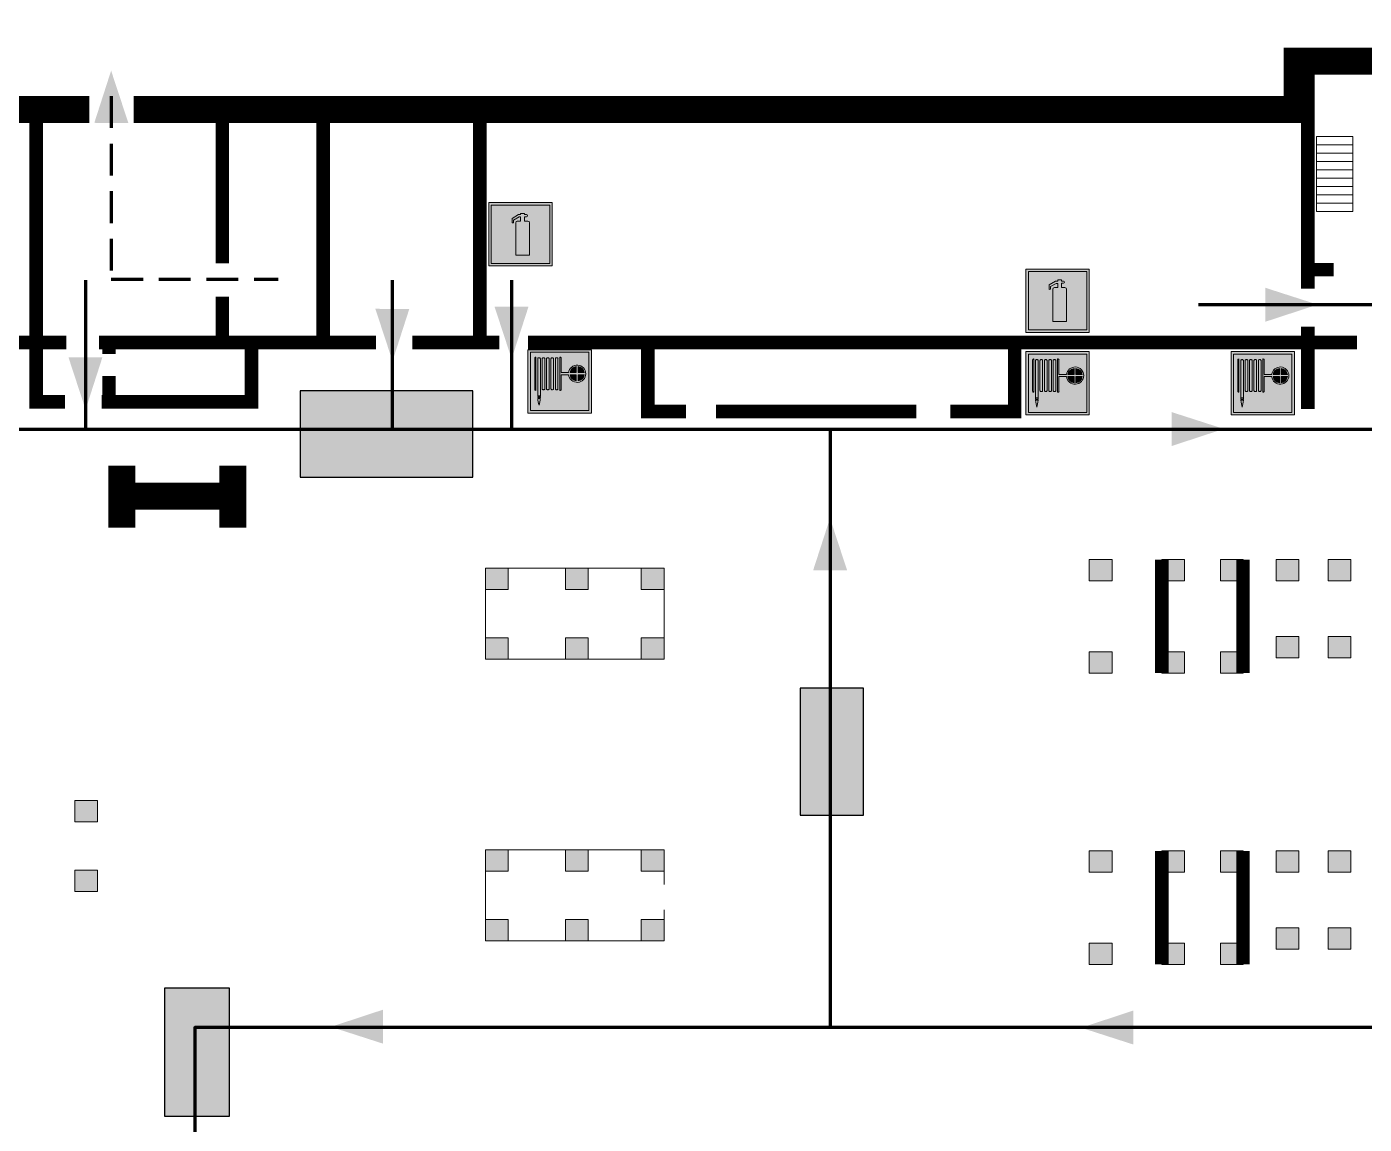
# Model space of a CAD drawing. Header units: millimetres. Extents: x 13114 to 67229, y 22859 to 38520.
# Drawn here: x 28353.6 to 28522.3, y 25220.1 to 25358.4 of the extents above; entities that cross this region are included whole.
import ezdxf

# ---------------------------------------------------------------- set-up
doc = ezdxf.new("R2010")
doc.units = ezdxf.units.MM
doc.linetypes.add('{ Wide Dash }', pattern=[12, 4, -2, 4, -2])
doc.layers.add('План_Штампы', color=7, linetype='Continuous')

# ---------------------------------------------------------------- blocks, each defined once
blk = doc.blocks.new('A$C32E8229D')
at = {"true_color": 0xffffff}
blk.add_hatch(color=7, dxfattribs=at).paths.add_polyline_path([(0, 0), (0, -8), (16, -8), (16, 0)])
h = blk.add_hatch(color=126)
h.paths.add_polyline_path([(0.2, -0.2), (15.8, -0.2), (15.8, -7.8), (0.2, -7.8)])
h.paths.add_polyline_path([(13.49, -2.05), (12.08, -2.05), (11.37, -2.63, 0.162397), (11.29, -2.84), (11.29, -3.63), (10.35, -3.63), (10.35, -4.05), (11.68, -4.05), (11.68, -3.48), (12.26, -4.28), (11.29, -5.1), (11.29, -6.78), (11.85, -6.78), (11.85, -5.44), (12.8, -4.64), (12.8, -5.94), (14.46, -5.94), (14.46, -5.39), (13.45, -5.39), (13.45, -3.97), (12.46, -2.59), (13.15, -2.59), (13.69, -3.34), (14.18, -3)], flags=16)
h.paths.add_polyline_path([(10.74, -1.82, 1), (11.8, -1.82, 1)], flags=16)
h.paths.add_polyline_path([(9.39, -3.59), (5.99, -3.59), (6.56, -3.03), (5.91, -3.03), (5.1, -3.83), (5.91, -4.64), (6.56, -4.64), (5.99, -4.09), (9.39, -4.09)], flags=16)
h.paths.add_polyline_path([(4.29, -1.08), (1.72, -1.08), (1.72, -6.6), (4.29, -6.6)], flags=16)
at = {"color": 126}
blk.add_lwpolyline([(16, -8), (0, -8), (0, 0), (16, 0)], close=True, dxfattribs=at)
blk = doc.blocks.new('A$C37112FD5')
at = {"true_color": 0xf5f5ff}
h = blk.add_hatch(color=7, dxfattribs=at)
h.dxf.hatch_style = 1
h.paths.add_polyline_path([(12.8, -7.4), (0, -7.4), (0, -20.2), (12.8, -20.2)])
h.paths.add_polyline_path([(12.29, -7.91), (12.29, -19.69), (0.51, -19.69), (0.51, -7.91)], flags=16)
h.paths.add_polyline_path([(4.98, -9.04, -0.42597), (5.17, -9.22), (5.17, -12.25), (5.17, -15.29, -0.432244), (4.98, -15.47), (4.83, -15.47, -0.42597), (4.64, -15.29), (4.64, -12.25), (4.64, -9.22, -0.432244), (4.83, -9.04)], flags=0)
h.paths.add_polyline_path([(4.28, -9.22), (4.28, -12.25), (4.28, -15.29, -0.432244), (4.09, -15.47), (3.94, -15.47, -0.42597), (3.75, -15.29), (3.75, -12.25), (3.75, -9.22, -0.432244), (3.94, -9.04), (4.09, -9.04, -0.42597)], flags=0)
h.paths.add_polyline_path([(5.72, -9.04), (5.87, -9.04, -0.42597), (6.06, -9.22), (6.06, -12.25), (6.06, -15.29, -0.432244), (5.87, -15.47), (5.72, -15.47, -0.42597), (5.53, -15.29), (5.53, -12.25), (5.53, -9.22, -0.432244)], flags=0)
h.paths.add_polyline_path([(6.42, -8.9), (6.5, -8.9, -0.42597), (6.69, -9.08), (6.69, -12.03), (8.21, -12.03, -15.824349), (8.21, -12.47), (6.69, -12.47), (6.69, -15.42, -0.432244), (6.5, -15.6), (6.42, -15.6)], flags=0)
h.paths.add_polyline_path([(3.39, -9.22), (3.39, -12.25), (3.39, -15.29, -0.432244), (3.2, -15.47), (3.05, -15.47, -0.42597), (2.85, -15.29), (2.85, -12.25), (2.85, -9.22, -0.432244), (3.05, -9.04), (3.2, -9.04, -0.42597)], flags=0)
h.paths.add_polyline_path([(2.5, -9.22), (2.5, -16.71), (1.96, -16.71), (1.96, -9.22, -0.432244), (2.15, -9.04), (2.31, -9.04, -0.42597)], flags=0)
h.paths.add_polyline_path([(1.61, -8.9), (1.61, -15.6), (1.57, -15.6, -0.42597), (1.37, -15.42), (1.37, -12.03), (1.37, -9.09, -0.432244), (1.57, -8.9)], flags=0)
h.paths.add_polyline_path([(9.76, -10.81), (9.76, -12.03), (8.49, -12.03, -0.336371)], flags=0)
h.paths.add_polyline_path([(8.49, -12.47), (9.76, -12.47), (9.76, -13.7, -0.336371)], flags=0)
h.paths.add_polyline_path([(10.11, -10.81, -0.336371), (11.38, -12.03), (10.11, -12.03)], flags=0)
h.paths.add_polyline_path([(10.11, -12.47), (11.38, -12.47, -0.336371), (10.11, -13.7)], flags=0)
h.paths.add_polyline_path([(2.5, -16.84), (2.5, -17.05), (1.97, -17.05), (1.97, -16.84)], flags=0)
h.paths.add_polyline_path([(2.5, -17.24, -0.033778), (2.24, -18.6, -0.033778), (1.97, -17.24)], flags=0)
h = blk.add_hatch(color=242)
h.dxf.hatch_style = 1
h.paths.add_polyline_path([(12.29, -7.91), (0.51, -7.91), (0.51, -19.69), (12.29, -19.69)])
h.paths.add_polyline_path([(6.42, -15.6), (6.42, -8.9), (6.5, -8.9, -0.42597), (6.69, -9.08), (6.69, -12.03), (8.21, -12.03, -15.824349), (8.21, -12.47), (6.69, -12.47), (6.69, -15.42, -0.432244), (6.5, -15.6)], flags=16)
h.paths.add_polyline_path([(5.87, -15.47), (5.72, -15.47, -0.42597), (5.53, -15.29), (5.53, -12.25), (5.53, -9.22, -0.432244), (5.72, -9.04), (5.87, -9.04, -0.42597), (6.06, -9.22), (6.06, -12.25), (6.06, -15.29, -0.432244)], flags=16)
h.paths.add_polyline_path([(4.98, -15.47), (4.83, -15.47, -0.42597), (4.64, -15.29), (4.64, -12.25), (4.64, -9.22, -0.432244), (4.83, -9.04), (4.98, -9.04, -0.42597), (5.17, -9.22), (5.17, -12.25), (5.17, -15.29, -0.432244)], flags=16)
h.paths.add_polyline_path([(4.09, -15.47), (3.94, -15.47, -0.42597), (3.75, -15.29), (3.75, -12.25), (3.75, -9.22, -0.432244), (3.94, -9.04), (4.09, -9.04, -0.42597), (4.28, -9.22), (4.28, -12.25), (4.28, -15.29, -0.432244)], flags=16)
h.paths.add_polyline_path([(3.2, -15.47), (3.05, -15.47, -0.42597), (2.85, -15.29), (2.85, -12.25), (2.85, -9.22, -0.432244), (3.05, -9.04), (3.2, -9.04, -0.42597), (3.39, -9.22), (3.39, -12.25), (3.39, -15.29, -0.432244)], flags=16)
h.paths.add_polyline_path([(2.5, -17.05), (1.97, -17.05), (1.97, -16.84), (2.5, -16.84)], flags=16)
h.paths.add_polyline_path([(2.5, -17.24, -0.033778), (2.24, -18.6, -0.033778), (1.97, -17.24)], flags=16)
h.paths.add_polyline_path([(2.5, -16.71), (1.96, -16.71), (1.96, -9.22, -0.432244), (2.15, -9.04), (2.31, -9.04, -0.42597), (2.5, -9.22)], flags=16)
h.paths.add_polyline_path([(1.61, -15.6), (1.57, -15.6, -0.42597), (1.37, -15.42), (1.37, -12.03), (1.37, -9.09, -0.432244), (1.57, -8.9), (1.61, -8.9)], flags=16)
h.paths.add_polyline_path([(8.49, -12.47), (9.76, -12.47), (9.76, -13.7, -0.336371)], flags=0)
h.paths.add_polyline_path([(10.11, -13.7), (10.11, -12.47), (11.38, -12.47, -0.336371)], flags=0)
h.paths.add_polyline_path([(8.49, -12.03, -0.336371), (9.76, -10.81), (9.76, -12.03)], flags=0)
h.paths.add_polyline_path([(10.11, -12.03), (10.11, -10.81, -0.336371), (11.38, -12.03)], flags=0)
h = blk.add_hatch(color=7, dxfattribs=at)
h.dxf.hatch_style = 1
h.paths.add_polyline_path([(1.61, -8.9), (1.57, -8.9, 0.432244), (1.37, -9.09), (1.37, -12.03), (1.37, -15.42, 0.42597), (1.57, -15.6), (1.61, -15.6)])
h.paths.add_polyline_path([(2.5, -9.22, 0.42597), (2.31, -9.04), (2.15, -9.04, 0.432244), (1.96, -9.22), (1.96, -16.71), (2.5, -16.71)])
h.paths.add_polyline_path([(2.5, -16.84), (1.97, -16.84), (1.97, -17.05), (2.5, -17.05)])
h.paths.add_polyline_path([(2.5, -17.24), (1.97, -17.24, 0.033778), (2.24, -18.6, 0.033778)])
h.paths.add_polyline_path([(3.39, -12.25), (3.39, -9.22, 0.42597), (3.2, -9.04), (3.05, -9.04, 0.432244), (2.85, -9.22), (2.85, -12.25), (2.85, -15.29, 0.42597), (3.05, -15.47), (3.2, -15.47, 0.432244), (3.39, -15.29)])
h.paths.add_polyline_path([(4.28, -12.25), (4.28, -9.22, 0.42597), (4.09, -9.04), (3.94, -9.04, 0.432244), (3.75, -9.22), (3.75, -12.25), (3.75, -15.29, 0.42597), (3.94, -15.47), (4.09, -15.47, 0.432244), (4.28, -15.29)])
h.paths.add_polyline_path([(5.17, -12.25), (5.17, -9.22, 0.42597), (4.98, -9.04), (4.83, -9.04, 0.432244), (4.64, -9.22), (4.64, -12.25), (4.64, -15.29, 0.42597), (4.83, -15.47), (4.98, -15.47, 0.432244), (5.17, -15.29)])
h.paths.add_polyline_path([(6.06, -12.25), (6.06, -9.22, 0.42597), (5.87, -9.04), (5.72, -9.04, 0.432244), (5.53, -9.22), (5.53, -12.25), (5.53, -15.29, 0.42597), (5.72, -15.47), (5.87, -15.47, 0.432244), (6.06, -15.29)])
h.paths.add_polyline_path([(6.69, -12.47), (8.21, -12.47, 15.824349), (8.21, -12.03), (6.69, -12.03), (6.69, -9.08, 0.42597), (6.5, -8.9), (6.42, -8.9), (6.42, -15.6), (6.5, -15.6, 0.432244), (6.69, -15.42)])
h.paths.add_polyline_path([(8.49, -12.47), (9.76, -12.47), (9.76, -13.7, -0.336371)], flags=16)
h.paths.add_polyline_path([(8.49, -12.03, -0.336371), (9.76, -10.81), (9.76, -12.03)], flags=16)
h.paths.add_polyline_path([(10.11, -12.47), (11.38, -12.47, -0.336371), (10.11, -13.7)], flags=16)
h.paths.add_polyline_path([(10.11, -12.03), (10.11, -10.81, -0.336371), (11.38, -12.03)], flags=16)
h = blk.add_hatch(color=242)
h.dxf.hatch_style = 1
h.paths.add_polyline_path([(9.76, -10.81, 0.336371), (8.49, -12.03), (9.76, -12.03)])
h.paths.add_polyline_path([(10.11, -10.81), (10.11, -12.03), (11.38, -12.03, 0.336371)])
h.paths.add_polyline_path([(11.38, -12.47), (10.11, -12.47), (10.11, -13.7, 0.336371)])
h.paths.add_polyline_path([(9.76, -12.47), (8.49, -12.47, 0.336371), (9.76, -13.7)])
at = {"color": 242, "lineweight": 5}
for p, q in [((0, -20.2), (0, -7.4)), ((0, -7.4), (12.8, -7.4)), ((12.8, -20.2), (12.8, -7.4)), ((1.37, -12.03), (1.37, -9.08)), ((1.57, -8.9), (1.61, -8.9)), ((1.61, -8.9), (1.61, -15.6)), ((1.96, -16.71), (1.96, -9.22)), ((2.15, -9.04), (2.31, -9.04)), ((2.5, -16.71), (2.5, -9.22)), ((2.85, -12.25), (2.85, -9.22)), ((3.05, -9.04), (3.2, -9.04)), ((3.39, -12.25), (3.39, -9.22)), ((3.75, -12.25), (3.75, -9.22)), ((3.94, -9.04), (4.09, -9.04)), ((4.28, -12.25), (4.28, -9.22)), ((4.64, -12.25), (4.64, -9.22)), ((4.83, -9.04), (4.98, -9.04)), ((5.17, -12.25), (5.17, -9.22)), ((5.53, -12.25), (5.53, -9.22)), ((5.72, -9.04), (5.87, -9.04)), ((6.06, -12.25), (6.06, -9.22)), ((6.42, -8.9), (6.42, -15.6)), ((6.5, -8.9), (6.42, -8.9)), ((6.69, -12.03), (6.69, -9.08)), ((1.37, -12.03), (1.37, -15.42)), ((2.85, -12.25), (2.85, -15.29)), ((3.39, -12.25), (3.39, -15.29)), ((3.75, -12.25), (3.75, -15.29)), ((4.28, -12.25), (4.28, -15.29)), ((4.64, -12.25), (4.64, -15.29)), ((5.17, -12.25), (5.17, -15.29)), ((5.53, -12.25), (5.53, -15.29)), ((6.06, -12.25), (6.06, -15.29)), ((8.21, -12.03), (6.69, -12.03)), ((8.21, -12.47), (6.69, -12.47)), ((6.69, -12.47), (6.69, -15.42)), ((9.76, -12.03), (8.49, -12.03)), ((9.76, -12.47), (8.49, -12.47)), ((9.76, -10.81), (9.76, -12.03)), ((9.76, -12.47), (9.76, -13.7)), ((10.11, -10.81), (10.11, -12.03)), ((11.38, -12.03), (10.11, -12.03)), ((11.38, -12.47), (10.11, -12.47)), ((10.11, -12.47), (10.11, -13.7)), ((1.57, -15.6), (1.61, -15.6)), ((3.05, -15.47), (3.2, -15.47)), ((3.94, -15.47), (4.09, -15.47)), ((4.83, -15.47), (4.98, -15.47)), ((5.72, -15.47), (5.87, -15.47)), ((6.42, -15.6), (6.5, -15.6)), ((1.96, -16.71), (2.5, -16.71)), ((1.97, -16.84), (2.5, -16.84)), ((1.97, -17.05), (1.97, -16.84)), ((2.5, -17.05), (1.97, -17.05)), ((1.97, -17.24), (2.5, -17.24)), ((2.5, -16.84), (2.5, -17.05)), ((0, -20.2), (12.8, -20.2))]:
    blk.add_line(p, q, dxfattribs=at)
blk.add_lwpolyline([(0.51, -7.91), (12.29, -7.91), (12.29, -19.69), (0.51, -19.69)], close=True, dxfattribs=at)
for centre, radius, start, end in [((1.56, -9.09), 0.182, 87.1027, 180.6071), ((2.15, -9.22), 0.182, 87.1027, 180.6071), ((2.32, -9.22), 0.182, 359.3929, 92.8973), ((3.04, -9.22), 0.182, 87.1027, 180.6071), ((3.21, -9.22), 0.182, 359.3929, 92.8973), ((3.93, -9.22), 0.182, 87.1027, 180.6071), ((4.1, -9.22), 0.182, 359.3929, 92.8973), ((4.82, -9.22), 0.182, 87.1027, 180.6071), ((4.99, -9.22), 0.182, 359.3929, 92.8973), ((5.71, -9.22), 0.182, 87.1027, 180.6071), ((5.88, -9.22), 0.182, 359.3929, 92.8973), ((6.51, -9.09), 0.182, 359.3929, 92.8973), ((9.93, -12.25), 1.74, 187.2319, 172.7681), ((9.93, -12.25), 1.46, 96.9927, 171.3585), ((9.93, -12.25), 1.46, 188.6415, 263.0073), ((9.93, -12.25), 1.46, 8.6415, 83.0073), ((9.93, -12.25), 1.46, 276.9927, 351.3585), ((1.56, -15.42), 0.182, 179.3929, 272.8973), ((3.04, -15.29), 0.182, 179.3929, 272.8973), ((3.21, -15.29), 0.182, 267.1027, 0.6071), ((3.93, -15.29), 0.182, 179.3929, 272.8973), ((4.1, -15.29), 0.182, 267.1027, 0.6071), ((4.82, -15.29), 0.182, 179.3929, 272.8973), ((4.99, -15.29), 0.182, 267.1027, 0.6071), ((5.71, -15.29), 0.182, 179.3929, 272.8973), ((5.88, -15.29), 0.182, 267.1027, 0.6071), ((6.51, -15.42), 0.182, 267.1027, 0.6071), ((12.17, -15.98), 10.27, 187.041, 194.7793), ((-7.7, -15.98), 10.27, 345.2207, 352.959)]:
    blk.add_arc(centre, radius, start, end, dxfattribs=at)
blk = doc.blocks.new('A$C3AD82952')
at = {"true_color": 0xf5f5ff}
h = blk.add_hatch(color=7, dxfattribs=at)
h.dxf.hatch_style = 1
h.paths.add_polyline_path([(8.21, 8.73, 0.414214), (7.89, 9.05), (7.22, 9.05), (7.22, 9.92), (7.59, 9.92, 1), (7.57, 10.36), (7.22, 10.36), (7.22, 10.6), (6.43, 10.6), (6.43, 10.36), (6.01, 10.36), (4.74, 9.59), (4.74, 8.69), (4.98, 8.73), (4.98, 9.26), (6.12, 9.91), (6.43, 9.91), (6.43, 9.05), (5.76, 9.05, 0.414214), (5.44, 8.73), (5.44, 2.2), (8.21, 2.2)], flags=0)
h.paths.add_polyline_path([(12.8, 12.8), (0, 12.8), (0, 0), (12.8, 0)])
h.paths.add_polyline_path([(0.51, 12.29), (12.29, 12.29), (12.29, 0.51), (0.51, 0.51)], flags=16)
h.paths.add_polyline_path([(4.74, 9.59), (6.01, 10.36), (6.43, 10.36), (6.43, 10.6), (7.22, 10.6), (7.22, 10.36), (7.59, 10.36, -0.94586), (7.59, 9.92), (7.22, 9.92), (7.22, 9.05), (7.89, 9.05, -0.414214), (8.21, 8.73), (8.21, 2.2), (5.44, 2.2), (5.44, 8.73, -0.414214), (5.76, 9.05), (6.43, 9.05), (6.43, 9.91), (6.12, 9.91), (4.98, 9.26), (4.98, 8.73), (4.74, 8.69)], flags=0)
h = blk.add_hatch(color=242)
h.dxf.hatch_style = 1
h.paths.add_polyline_path([(12.29, 12.29), (0.51, 12.29), (0.51, 0.51), (12.29, 0.51)])
h.paths.add_polyline_path([(4.74, 8.69), (4.74, 9.59), (6.01, 10.36), (6.43, 10.36), (6.43, 10.6), (7.22, 10.6), (7.22, 10.36), (7.59, 10.36, -0.94586), (7.59, 9.92), (7.22, 9.92), (7.22, 9.05), (7.89, 9.05, -0.414214), (8.21, 8.73), (8.21, 2.2), (5.44, 2.2), (5.44, 8.73, -0.414214), (5.76, 9.05), (6.43, 9.05), (6.43, 9.91), (6.12, 9.91), (4.98, 9.26), (4.98, 8.73)], flags=16)
h = blk.add_hatch(color=7, dxfattribs=at)
h.dxf.hatch_style = 1
h.paths.add_polyline_path([(8.21, 8.73, 0.414214), (7.89, 9.05), (7.22, 9.05), (7.22, 9.92), (7.59, 9.92, 1), (7.57, 10.36), (7.22, 10.36), (7.22, 10.6), (6.43, 10.6), (6.43, 10.36), (6.01, 10.36), (4.74, 9.59), (4.74, 8.69), (4.98, 8.73), (4.98, 9.26), (6.12, 9.91), (6.43, 9.91), (6.43, 9.05), (5.76, 9.05, 0.414214), (5.44, 8.73), (5.44, 2.2), (8.21, 2.2)])
at = {"color": 242, "lineweight": 5}
for p, q in [((0, 0), (0, 12.8)), ((0, 12.8), (12.8, 12.8)), ((12.8, 0), (12.8, 12.8)), ((6.01, 10.36), (4.74, 9.59)), ((4.74, 9.59), (4.74, 8.69)), ((4.74, 8.69), (4.98, 8.73)), ((4.98, 9.26), (6.12, 9.91)), ((4.98, 8.73), (4.98, 9.26)), ((5.44, 2.2), (5.44, 8.73)), ((5.76, 9.05), (6.43, 9.05)), ((6.01, 10.36), (6.43, 10.36)), ((6.12, 9.91), (6.43, 9.91)), ((7.22, 10.6), (6.43, 10.6)), ((6.43, 10.6), (6.43, 10.36)), ((6.43, 9.91), (6.43, 9.05)), ((7.22, 10.36), (7.22, 10.6)), ((7.59, 10.36), (7.22, 10.36)), ((7.22, 9.05), (7.22, 9.92)), ((7.59, 9.92), (7.22, 9.92)), ((7.89, 9.05), (7.22, 9.05)), ((8.21, 2.2), (8.21, 8.73)), ((0, 0), (12.8, 0)), ((5.44, 2.2), (8.21, 2.2))]:
    blk.add_line(p, q, dxfattribs=at)
blk.add_lwpolyline([(0.51, 12.29), (12.29, 12.29), (12.29, 0.51), (0.51, 0.51)], close=True, dxfattribs=at)
for centre, radius, start, end in [((5.76, 8.73), 0.32, 90, 180), ((7.58, 10.14), 0.223, 273.1875, 86.8125), ((7.89, 8.73), 0.32, 0, 90)]:
    blk.add_arc(centre, radius, start, end, dxfattribs=at)

msp = doc.modelspace()

# ---------------------------------------------------------------- hatches: boundary and pattern name
at = {"lineweight": 0}
h = msp.add_hatch(color=256, dxfattribs=at)
h.dxf.hatch_style = 1
h.paths.add_polyline_path([(28487.6, 25288.58), (28490.47, 25288.58), (28490.47, 25291.26), (28487.6, 25291.26)])
h = msp.add_hatch(color=256, dxfattribs=at)
h.dxf.hatch_style = 1
h.paths.add_polyline_path([(28496.74, 25288.58), (28499.61, 25288.58), (28499.61, 25291.26), (28496.74, 25291.26)])
h = msp.add_hatch(color=256, dxfattribs=at)
h.dxf.hatch_style = 1
h.paths.add_polyline_path([(28504.13, 25288.58), (28506.99, 25288.58), (28506.99, 25291.26), (28504.13, 25291.26)])
h = msp.add_hatch(color=256, dxfattribs=at)
h.dxf.hatch_style = 1
h.paths.add_polyline_path([(28511.16, 25288.58), (28514.02, 25288.58), (28514.02, 25291.26), (28511.16, 25291.26)])
h = msp.add_hatch(color=256, dxfattribs=at)
h.dxf.hatch_style = 1
h.paths.add_polyline_path([(28517.72, 25288.58), (28520.59, 25288.58), (28520.59, 25291.26), (28517.72, 25291.26)])
h = msp.add_hatch(color=256, dxfattribs=at)
h.dxf.hatch_style = 1
h.paths.add_polyline_path([(28411.47, 25287.49), (28414.33, 25287.49), (28414.33, 25290.18), (28411.47, 25290.18)])
h = msp.add_hatch(color=256, dxfattribs=at)
h.dxf.hatch_style = 1
h.paths.add_polyline_path([(28421.55, 25287.49), (28424.42, 25287.49), (28424.42, 25290.18), (28421.55, 25290.18)])
h = msp.add_hatch(color=256, dxfattribs=at)
h.dxf.hatch_style = 1
h.paths.add_polyline_path([(28431.11, 25287.49), (28433.98, 25287.49), (28433.98, 25290.18), (28431.11, 25290.18)])
h = msp.add_hatch(color=256, dxfattribs=at)
h.dxf.hatch_style = 1
h.paths.add_polyline_path([(28411.47, 25278.71), (28414.33, 25278.71), (28414.33, 25281.4), (28411.47, 25281.4)])
h = msp.add_hatch(color=256, dxfattribs=at)
h.dxf.hatch_style = 1
h.paths.add_polyline_path([(28421.55, 25278.71), (28424.42, 25278.71), (28424.42, 25281.4), (28421.55, 25281.4)])
h = msp.add_hatch(color=256, dxfattribs=at)
h.dxf.hatch_style = 1
h.paths.add_polyline_path([(28431.11, 25278.71), (28433.98, 25278.71), (28433.98, 25281.4), (28431.11, 25281.4)])
h = msp.add_hatch(color=256, dxfattribs=at)
h.dxf.hatch_style = 1
h.paths.add_polyline_path([(28511.16, 25278.88), (28514.02, 25278.88), (28514.02, 25281.56), (28511.16, 25281.56)])
h = msp.add_hatch(color=256, dxfattribs=at)
h.dxf.hatch_style = 1
h.paths.add_polyline_path([(28517.72, 25278.88), (28520.59, 25278.88), (28520.59, 25281.56), (28517.72, 25281.56)])
h = msp.add_hatch(color=256, dxfattribs=at)
h.dxf.hatch_style = 1
h.paths.add_polyline_path([(28487.6, 25276.96), (28490.47, 25276.96), (28490.47, 25279.64), (28487.6, 25279.64)])
h = msp.add_hatch(color=256, dxfattribs=at)
h.dxf.hatch_style = 1
h.paths.add_polyline_path([(28496.74, 25276.96), (28499.61, 25276.96), (28499.61, 25279.64), (28496.74, 25279.64)])
h = msp.add_hatch(color=256, dxfattribs=at)
h.dxf.hatch_style = 1
h.paths.add_polyline_path([(28504.13, 25276.96), (28506.99, 25276.96), (28506.99, 25279.64), (28504.13, 25279.64)])
h = msp.add_hatch(color=256, dxfattribs=at)
h.dxf.hatch_style = 1
h.paths.add_polyline_path([(28359.68, 25258.19), (28362.55, 25258.19), (28362.55, 25260.87), (28359.68, 25260.87)])
h = msp.add_hatch(color=256, dxfattribs=at)
h.dxf.hatch_style = 1
h.paths.add_polyline_path([(28411.47, 25251.99), (28414.33, 25251.99), (28414.33, 25254.68), (28411.47, 25254.68)])
h = msp.add_hatch(color=256, dxfattribs=at)
h.dxf.hatch_style = 1
h.paths.add_polyline_path([(28421.55, 25251.99), (28424.42, 25251.99), (28424.42, 25254.68), (28421.55, 25254.68)])
h = msp.add_hatch(color=256, dxfattribs=at)
h.dxf.hatch_style = 1
h.paths.add_polyline_path([(28431.11, 25251.99), (28433.98, 25251.99), (28433.98, 25254.68), (28431.11, 25254.68)])
h = msp.add_hatch(color=256, dxfattribs=at)
h.dxf.hatch_style = 1
h.paths.add_polyline_path([(28487.6, 25251.84), (28490.47, 25251.84), (28490.47, 25254.53), (28487.6, 25254.53)])
h = msp.add_hatch(color=256, dxfattribs=at)
h.dxf.hatch_style = 1
h.paths.add_polyline_path([(28496.74, 25251.84), (28499.61, 25251.84), (28499.61, 25254.53), (28496.74, 25254.53)])
h = msp.add_hatch(color=256, dxfattribs=at)
h.dxf.hatch_style = 1
h.paths.add_polyline_path([(28504.13, 25251.84), (28506.99, 25251.84), (28506.99, 25254.53), (28504.13, 25254.53)])
h = msp.add_hatch(color=256, dxfattribs=at)
h.dxf.hatch_style = 1
h.paths.add_polyline_path([(28511.16, 25251.84), (28514.02, 25251.84), (28514.02, 25254.53), (28511.16, 25254.53)])
h = msp.add_hatch(color=256, dxfattribs=at)
h.dxf.hatch_style = 1
h.paths.add_polyline_path([(28517.72, 25251.84), (28520.59, 25251.84), (28520.59, 25254.53), (28517.72, 25254.53)])
h = msp.add_hatch(color=256, dxfattribs=at)
h.dxf.hatch_style = 1
h.paths.add_polyline_path([(28359.68, 25249.41), (28362.55, 25249.41), (28362.55, 25252.09), (28359.68, 25252.09)])
h = msp.add_hatch(color=256, dxfattribs=at)
h.dxf.hatch_style = 1
h.paths.add_polyline_path([(28411.47, 25243.21), (28414.33, 25243.21), (28414.33, 25245.9), (28411.47, 25245.9)])
h = msp.add_hatch(color=256, dxfattribs=at)
h.dxf.hatch_style = 1
h.paths.add_polyline_path([(28421.55, 25243.21), (28424.42, 25243.21), (28424.42, 25245.9), (28421.55, 25245.9)])
h = msp.add_hatch(color=256, dxfattribs=at)
h.dxf.hatch_style = 1
h.paths.add_polyline_path([(28431.11, 25243.21), (28433.98, 25243.21), (28433.98, 25245.9), (28431.11, 25245.9)])
h = msp.add_hatch(color=256, dxfattribs=at)
h.dxf.hatch_style = 1
h.paths.add_polyline_path([(28511.16, 25242.14), (28514.02, 25242.14), (28514.02, 25244.83), (28511.16, 25244.83)])
h = msp.add_hatch(color=256, dxfattribs=at)
h.dxf.hatch_style = 1
h.paths.add_polyline_path([(28517.72, 25242.14), (28520.59, 25242.14), (28520.59, 25244.83), (28517.72, 25244.83)])
h = msp.add_hatch(color=256, dxfattribs=at)
h.dxf.hatch_style = 1
h.paths.add_polyline_path([(28487.6, 25240.23), (28490.47, 25240.23), (28490.47, 25242.91), (28487.6, 25242.91)])
h = msp.add_hatch(color=256, dxfattribs=at)
h.dxf.hatch_style = 1
h.paths.add_polyline_path([(28496.74, 25240.23), (28499.61, 25240.23), (28499.61, 25242.91), (28496.74, 25242.91)])
h = msp.add_hatch(color=256, dxfattribs=at)
h.dxf.hatch_style = 1
h.paths.add_polyline_path([(28504.13, 25240.23), (28506.99, 25240.23), (28506.99, 25242.91), (28504.13, 25242.91)])

# ---------------------------------------------------------------- linework, layer by layer
at = {"color": 126, "lineweight": 100, "true_color": 0x008754}
for points in [[(28501.38, 25323.42), (28533.44, 25323.42), (28533.44, 25358.44)], [(28361.02, 25326.51), (28361.02, 25307.7)], [(28399.7, 25326.51), (28399.7, 25307.7)], [(28414.74, 25326.51), (28414.74, 25307.7)], [(28226.43, 25307.7), (28686.35, 25307.7)], [(28640.33, 25232.26), (28454.96, 25232.26), (28454.96, 25307.7)], [(28454.96, 25232.26), (28374.82, 25232.26), (28374.82, 25196.22), (28324.68, 25196.22), (28445.56, 25196.22), (28423.41, 25196.22), (28423.41, 25184.86)]]:
    msp.add_lwpolyline(points, dxfattribs=at)
at = {"lineweight": 0, "const_width": 3.4}
for points in [[(28273.08, 25348.36), (28281.3, 25348.36), (28281.3, 25354.09), (28308.02, 25354.09), (28308.02, 25348.01), (28361.53, 25348.01)], [(28367.11, 25348.01), (28513.81, 25348.01), (28513.81, 25354.09), (28529.86, 25354.09)], [(28365.62, 25303.11), (28365.62, 25295.28), (28365.62, 25299.26), (28379.59, 25299.26), (28379.59, 25303.11), (28379.59, 25295.28)]]:
    msp.add_lwpolyline(points, dxfattribs=at)
at = {"lineweight": 0, "const_width": 1.7, "elevation": 1.7}
for points in [[(28515.15, 25353.45), (28515.15, 25325.41)], [(28410.76, 25318.63), (28410.76, 25347.62)], [(28354.81, 25318.63), (28354.81, 25347.45), (28354.81, 25311.15), (28358.44, 25311.15)], [(28378.29, 25328.6), (28378.29, 25346.4)], [(28390.99, 25346.4), (28390.99, 25318.63)], [(28515.15, 25327.81), (28518.41, 25327.81)], [(28378.29, 25318.63), (28378.29, 25324.4)], [(28515.15, 25320.62), (28515.15, 25310.25)], [(28288.19, 25318.63), (28358.6, 25318.63)], [(28362.75, 25318.63), (28397.67, 25318.63)], [(28363.08, 25311.15), (28381.96, 25311.15), (28381.96, 25318.63)], [(28364, 25318.63), (28364, 25317.18)], [(28402.22, 25318.63), (28413.2, 25318.63)], [(28416.81, 25318.63), (28521.35, 25318.63)], [(28431.94, 25318.63), (28431.94, 25309.94), (28436.76, 25309.94)], [(28470.06, 25309.94), (28478.18, 25309.94), (28478.18, 25318.63)], [(28364, 25311.15), (28364, 25314.43)], [(28440.55, 25309.94), (28465.78, 25309.94)], [(28496.74, 25276.96), (28496.74, 25291.26)], [(28506.99, 25276.96), (28506.99, 25291.26)], [(28496.74, 25240.23), (28496.74, 25254.53)], [(28506.99, 25240.23), (28506.99, 25254.53)]]:
    msp.add_lwpolyline(points, dxfattribs=at)
at = {"color": 126, "linetype": '{ Wide Dash }', "lineweight": 100, "true_color": 0x008754}
msp.add_lwpolyline([(28364.28, 25349.7), (28364.28, 25326.64), (28385.33, 25326.64)], dxfattribs=at)
at = {"lineweight": 0}
for points in [[(28516.24, 25343.56), (28520.84, 25343.56), (28520.84, 25344.6), (28516.24, 25344.6)], [(28516.24, 25342.51), (28520.84, 25342.51), (28520.84, 25343.56), (28516.24, 25343.56)], [(28516.24, 25341.46), (28520.84, 25341.46), (28520.84, 25342.51), (28516.24, 25342.51)], [(28516.24, 25340.41), (28520.84, 25340.41), (28520.84, 25341.46), (28516.24, 25341.46)], [(28516.24, 25339.36), (28520.84, 25339.36), (28520.84, 25340.41), (28516.24, 25340.41)], [(28516.24, 25338.32), (28520.84, 25338.32), (28520.84, 25339.36), (28516.24, 25339.36)], [(28516.24, 25337.27), (28520.84, 25337.27), (28520.84, 25338.32), (28516.24, 25338.32)], [(28516.24, 25336.22), (28520.84, 25336.22), (28520.84, 25337.27), (28516.24, 25337.27)], [(28516.24, 25335.17), (28520.84, 25335.17), (28520.84, 25336.22), (28516.24, 25336.22)], [(28487.6, 25291.26), (28490.47, 25291.26), (28490.47, 25288.58), (28487.6, 25288.58)], [(28496.74, 25291.26), (28499.61, 25291.26), (28499.61, 25288.58), (28496.74, 25288.58)], [(28504.13, 25291.26), (28506.99, 25291.26), (28506.99, 25288.58), (28504.13, 25288.58)], [(28511.16, 25291.26), (28514.02, 25291.26), (28514.02, 25288.58), (28511.16, 25288.58)], [(28517.72, 25291.26), (28520.59, 25291.26), (28520.59, 25288.58), (28517.72, 25288.58)], [(28411.47, 25290.18), (28414.33, 25290.18), (28414.33, 25287.49), (28411.47, 25287.49)], [(28421.55, 25290.18), (28424.42, 25290.18), (28424.42, 25287.49), (28421.55, 25287.49)], [(28431.11, 25290.18), (28433.98, 25290.18), (28433.98, 25287.49), (28431.11, 25287.49)], [(28411.47, 25281.4), (28414.33, 25281.4), (28414.33, 25278.71), (28411.47, 25278.71)], [(28421.55, 25281.4), (28424.42, 25281.4), (28424.42, 25278.71), (28421.55, 25278.71)], [(28431.11, 25281.4), (28433.98, 25281.4), (28433.98, 25278.71), (28431.11, 25278.71)], [(28511.16, 25281.56), (28514.02, 25281.56), (28514.02, 25278.88), (28511.16, 25278.88)], [(28517.72, 25281.56), (28520.59, 25281.56), (28520.59, 25278.88), (28517.72, 25278.88)], [(28487.6, 25279.64), (28490.47, 25279.64), (28490.47, 25276.96), (28487.6, 25276.96)], [(28496.74, 25279.64), (28499.61, 25279.64), (28499.61, 25276.96), (28496.74, 25276.96)], [(28504.13, 25279.64), (28506.99, 25279.64), (28506.99, 25276.96), (28504.13, 25276.96)], [(28359.68, 25260.87), (28362.55, 25260.87), (28362.55, 25258.19), (28359.68, 25258.19)], [(28411.47, 25254.68), (28414.33, 25254.68), (28414.33, 25251.99), (28411.47, 25251.99)], [(28421.55, 25254.68), (28424.42, 25254.68), (28424.42, 25251.99), (28421.55, 25251.99)], [(28431.11, 25254.68), (28433.98, 25254.68), (28433.98, 25251.99), (28431.11, 25251.99)], [(28487.6, 25254.53), (28490.47, 25254.53), (28490.47, 25251.84), (28487.6, 25251.84)], [(28496.74, 25254.53), (28499.61, 25254.53), (28499.61, 25251.84), (28496.74, 25251.84)], [(28504.13, 25254.53), (28506.99, 25254.53), (28506.99, 25251.84), (28504.13, 25251.84)], [(28511.16, 25254.53), (28514.02, 25254.53), (28514.02, 25251.84), (28511.16, 25251.84)], [(28517.72, 25254.53), (28520.59, 25254.53), (28520.59, 25251.84), (28517.72, 25251.84)], [(28359.68, 25252.09), (28362.55, 25252.09), (28362.55, 25249.41), (28359.68, 25249.41)], [(28411.47, 25245.9), (28414.33, 25245.9), (28414.33, 25243.21), (28411.47, 25243.21)], [(28421.55, 25245.9), (28424.42, 25245.9), (28424.42, 25243.21), (28421.55, 25243.21)], [(28431.11, 25245.9), (28433.98, 25245.9), (28433.98, 25243.21), (28431.11, 25243.21)], [(28511.16, 25244.83), (28514.02, 25244.83), (28514.02, 25242.14), (28511.16, 25242.14)], [(28517.72, 25244.83), (28520.59, 25244.83), (28520.59, 25242.14), (28517.72, 25242.14)], [(28487.6, 25242.91), (28490.47, 25242.91), (28490.47, 25240.23), (28487.6, 25240.23)], [(28496.74, 25242.91), (28499.61, 25242.91), (28499.61, 25240.23), (28496.74, 25240.23)], [(28504.13, 25242.91), (28506.99, 25242.91), (28506.99, 25240.23), (28504.13, 25240.23)]]:
    msp.add_lwpolyline(points, close=True, dxfattribs=at)
for points in [[(28433.98, 25278.71), (28411.47, 25278.71), (28411.47, 25290.18), (28433.98, 25290.18), (28433.98, 25278.71)], [(28433.98, 25250.28), (28433.98, 25254.68), (28411.47, 25254.68), (28411.47, 25243.21), (28433.98, 25243.21), (28433.98, 25247.09)]]:
    msp.add_lwpolyline(points, dxfattribs=at)
at = {"layer": 'План_Штампы', "color": 126, "true_color": 0x008754}
for points in [[(28366.43, 25346.32), (28362.14, 25346.33), (28364.26, 25352.91)], [(28509.8, 25321.25), (28509.81, 25325.53), (28516.39, 25323.41)], [(28412.6, 25323.17), (28416.89, 25323.15), (28414.76, 25316.58)], [(28397.58, 25322.88), (28401.86, 25322.87), (28399.74, 25316.29)], [(28358.88, 25316.77), (28363.16, 25316.76), (28361.04, 25310.18)], [(28497.98, 25305.58), (28497.99, 25309.86), (28504.57, 25307.74)], [(28457.07, 25289.89), (28452.78, 25289.91), (28454.91, 25296.48)], [(28398.56, 25234.52), (28398.55, 25230.23), (28391.97, 25232.35)], [(28493.17, 25234.41), (28493.16, 25230.12), (28486.58, 25232.24)]]:
    msp.add_solid(points, dxfattribs=at)

# ---------------------------------------------------------------- block references
for name, p, xscale, yscale, zscale in [('A$C3AD82952', (28411.88, 25328.28), 0.625, 0.625, 0.625), ('A$C3AD82952', (28479.6, 25319.9), 0.625, 0.625, 0.625), ('A$C37112FD5', (28416.82, 25322.35), 0.6249984004534781, 0.6249984004534781, 0.6249984004534781), ('A$C37112FD5', (28479.6, 25322.12), 0.6249984004534781, 0.6249984004534781, 0.6249984004534781), ('A$C37112FD5', (28505.47, 25322.12), 0.6249984004534781, 0.6249984004534781, 0.6249984004534781)]:
    msp.add_blockref(name, p, dxfattribs=dict(xscale=xscale, yscale=yscale, zscale=zscale))
at = {"xscale": -1, "rotation": 90}
msp.add_blockref('A$C32E8229D', (28451.15, 25275.06), dxfattribs=at)
at = {"layer": 'План_Штампы', "color": 126, "true_color": 0x008754, "xscale": -1.36, "yscale": 1.36, "zscale": 1.36}
msp.add_blockref('A$C32E8229D', (28409.87, 25312.55), dxfattribs=at)
at = {"layer": 'План_Штампы', "color": 126, "true_color": 0x008754, "xscale": 1.012510887696, "yscale": 1.012510887696, "zscale": 1.012510887696, "rotation": 89.99786532371444}
msp.add_blockref('A$C32E8229D', (28371.04, 25221.05), dxfattribs=at)

doc.saveas('drawing.dxf')
